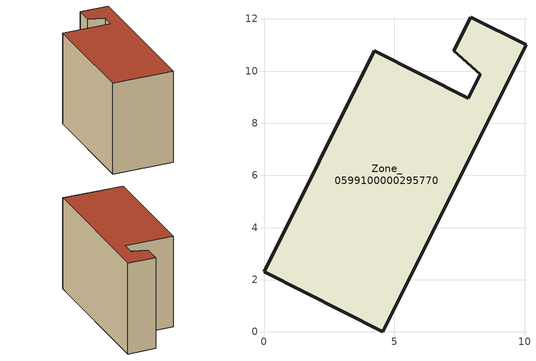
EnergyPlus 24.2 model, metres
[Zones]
Zone_0599100000295770
 floor ground (C_G): 0,2.3 4.22,10.78 7.83,8.96 8.28,9.87 7.28,10.78 7.93,12.07 10.04,11.01 4.55,0 z0
 wall outside (C_F): 4.22,10.78 0,2.3 4.55,0 10.04,11.01 7.93,12.07 7.28,10.78 8.28,9.87 7.83,8.96 4.22,10.78 z0:7.82
 roof outside (C_R): 8.28,9.87 7.83,8.96 4.22,10.78 0,2.3 4.55,0 10.04,11.01 7.93,12.07 7.28,10.78 z7.82
[BUILDING]
Pand.0599100000295770: North Axis=0; Terrain=City; Loads Convergence Tolerance Value=0.04; Temperature Convergence Tolerance Value=0.4; Solar Distribution=FullExterior; Maximum Number of Warmup Days=25; Minimum Number of Warmup Days=1
[Site:Location]
Rotterdam.The.Hague.AP_ZH_NLD Design_Conditions: Latitude=51.96; Longitude=4.45; Time Zone=1; Elevation=-4.5
[SITE:GROUNDTEMPERATURE:BUILDINGSURFACE]
18, 18, 18, 18, 18, 18, 18, 18, 18, 18, 18, 18
[MATERIAL] Thermal Absorptance=0.9; Solar Absorptance=0.7; Visible Absorptance=0.7
Name | Roughness | Thickness | Conductivity | Density | Specific Heat
G.TI.1975-1991 | MediumSmooth | 0.15 | 0.288461 | 540 | 1210
F.TI.1975-1991 | Rough | 0.3 | 0.230769 | 1920 | 840
R.TI.1975-1991 | MediumRough | 0.2 | 0.153846 | 1500 | 1000
[CONSTRUCTION]
C_G: G.TI.1975-1991
C_F: F.TI.1975-1991
C_R: R.TI.1975-1991
[ZONE]
Zone_0599100000295770: Type=1; Multiplier=1; Ceiling Height=Autocalculate; Volume=Autocalculate; Floor Area=autocalculate; Part of Total Floor Area=Yes
[ZONEINFILTRATION:DESIGNFLOWRATE]
Infil_Zone_0599100000295770: Zone or ZoneList or Space or SpaceList=Zone_0599100000295770; Schedule=AlwaysOn; Design Flow Rate Calculation Method=Flow/Area; Flow Rate per Floor Area=0.003; Constant Term Coefficient=1; Temperature Term Coefficient=0; Velocity Term Coefficient=0; Velocity Squared Term Coefficient=0
[HVACTEMPLATE:ZONE:IDEALLOADSAIRSYSTEM]
Zone_0599100000295770: Maximum Heating Supply Air Temperature=50; Minimum Cooling Supply Air Temperature=13; Maximum Heating Supply Air Humidity Ratio=0.0156; Minimum Cooling Supply Air Humidity Ratio=0.0077; Heating Limit=NoLimit; Cooling Limit=NoLimit; Dehumidification Control Type=ConstantSensibleHeatRatio; Cooling Sensible Heat Ratio=0.7; Dehumidification Setpoint=60; Humidification Control Type=None; Humidification Setpoint=30; Outdoor Air Method=None; Outdoor Air Flow Rate per Person=0.00944; Outdoor Air Flow Rate per Zone Floor Area=0; Outdoor Air Flow Rate per Zone=0; Demand Controlled Ventilation Type=None; Outdoor Air Economizer Type=NoEconomizer; Heat Recovery Type=None; Sensible Heat Recovery Effectiveness=0.7; Latent Heat Recovery Effectiveness=0.65
[ZONECONTROL:THERMOSTAT]
ThermostatControl_Zone_0599100000295770: Zone or ZoneList=Zone_0599100000295770; Control Type Schedule=DualSetpointControlType; Control 1=Thermostat_Zone_0599100000295770; Temperature Difference Between Cutout And Setpoint=0
[THERMOSTATSETPOINT:DUALSETPOINT]
Thermostat_Zone_0599100000295770: Heating Setpoint Temperature Schedule=HeatingSetpoint_Zone_0599100000295770; Cooling Setpoint Temperature Schedule=CoolingSetpoint_Zone_0599100000295770
[SCHEDULE:COMPACT]
HeatingSetpoint_Zone_0599100000295770: Through: 12/31, For: AllDays, Until: 24:00, 21
CoolingSetpoint_Zone_0599100000295770: Through: 12/31, For: AllDays, Until: 24:00, 24
DualSetpointControlType: Through: 12/31, For: AllDays, Until: 24:00, 4
AlwaysOn: Through: 12/31, For: AllDays, Until: 24:00, 1
